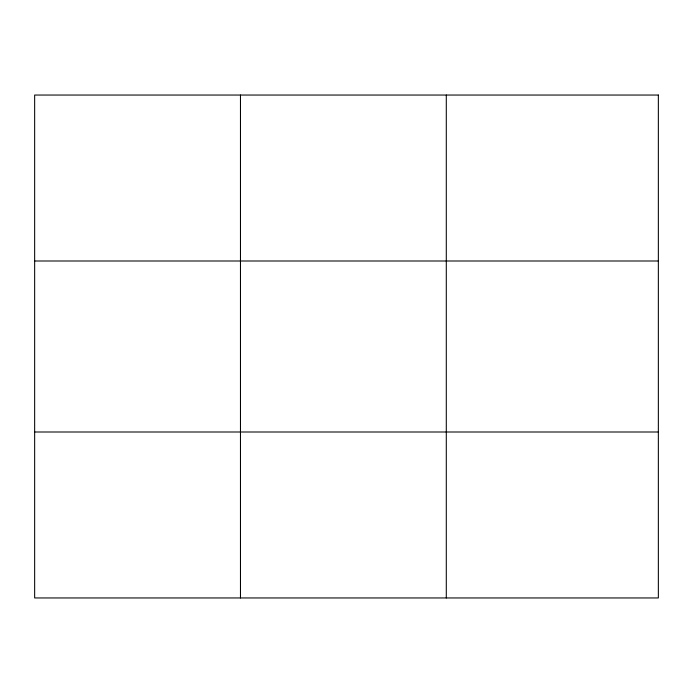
<?xml version="1.0" encoding="UTF-8"?>
<svg xmlns="http://www.w3.org/2000/svg" width="693" height="693" viewBox="0 0 693 693"><rect width="100%" height="100%" fill="white"/><g stroke="black" fill="none" stroke-linecap="round" stroke-linejoin="round"><path stroke-width="1.04" d="M240.471 95.045L240.471 597.955M446.292 95.045L446.292 597.955M34.65 261.001L658.35 261.001M34.65 431.999L658.35 431.999M658.35 95.045L658.35 597.955L34.65 597.955L34.65 95.045L658.35 95.045"/></g></svg>
